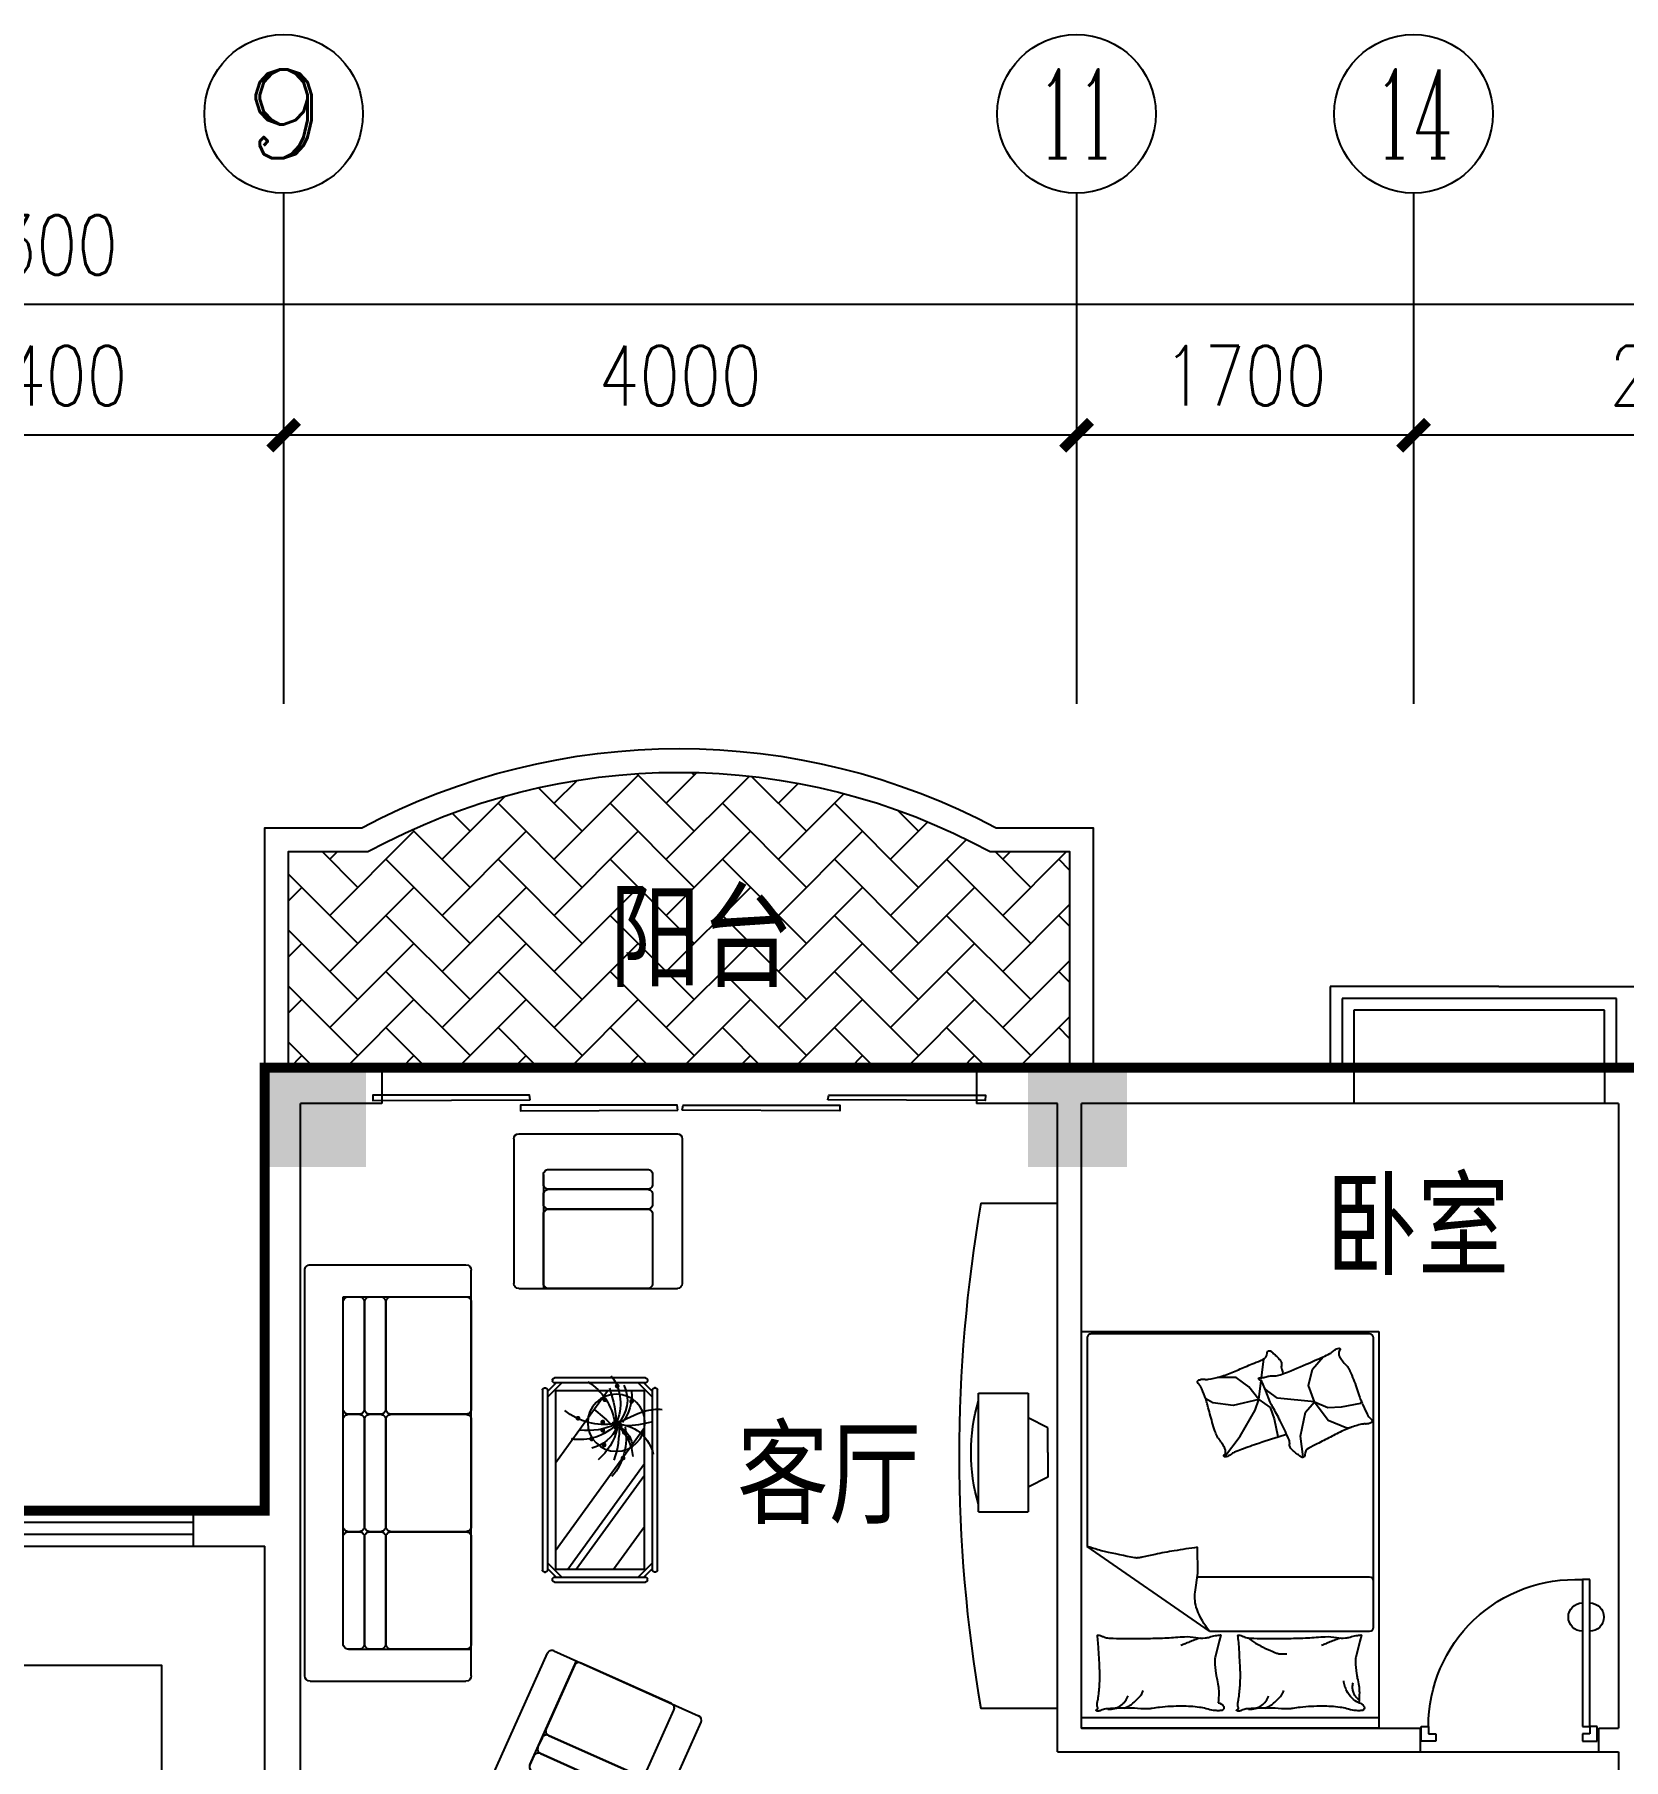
# Model space of a CAD drawing. Header units: millimetres. Extents: x 1454 to 36762, y 522 to 39654.
# Drawn here: x 21197 to 29214, y 30954 to 39654 of the extents above; entities that cross this region are included whole.
import ezdxf
from ezdxf.enums import TextEntityAlignment as Align

# ---------------------------------------------------------------- set-up
doc = ezdxf.new("R2010")
doc.units = ezdxf.units.MM
for name, color, linetype in [('AXIS', 3, 'Continuous'), ('AXIS_TEXT', 7, 'Continuous'), ('COLUMN', 7, 'Continuous'), ('PUB_DIM', 3, 'Continuous'), ('PUB_TEXT', 7, 'Continuous'), ('PUB_WALL', 255, 'Continuous'), ('WALL', 4, 'Continuous'), ('WINDOW', 5, 'Continuous'), ('WINDOW_TEXT', 7, 'Continuous')]:
    doc.layers.add(name, color=color, linetype=linetype)
doc.styles.add('-黑体', font='simhei.ttf')
doc.styles.add('ATT', font='TXT')
doc.styles.add('COMPLEX', font='COMPLEX')
doc.styles.add('DIM_FONT', font='SIMPLEX.shx', dxfattribs={"width": 0.8})
doc.styles.add('SIMPLEX', font='SIMPLEX.SHX')
doc.styles.get("Standard").update_dxf_attribs({"font": 'arial.ttf'})
doc.dimstyles.new('AXIS', dxfattribs={"dimtxt": 300, "dimasz": 1, "dimexe": 250, "dimexo": 300, "dimgap": 150, "dimtad": 1, "dimdec": 0, "dimdsep": 46, "dimtxsty": 'DIM_FONT', "dimblk": '_DIMX', "dimblk1": 'ARCHTICK', "dimblk2": 'ARCHTICK', "dimcen": 0.1, "dimse1": 1, "dimse2": 1, "dimclrt": 7, "dimadec": 0, "dimazin": 0, "dimtfac": 1, "dimtdec": 0, "dimtix": 1, "dimtmove": 2, "dimatfit": 3, "dimldrblk": '_DIMX', "dimfxl": 1, "dimtolj": 1, "dimtzin": 0, "dimarcsym": 0})

# ---------------------------------------------------------------- blocks, each defined once
blk = doc.blocks.new('_DIMX')
at = {"const_width": 50}
blk.add_lwpolyline([(-70, -70), (70, 70)], dxfattribs=at)
blk = doc.blocks.new('*D92')
at = {"layer": 'AXIS', "color": 0, "lineweight": -2, "transparency": 16777216}
blk.add_line((28153.1, 37633.4), (26455.1, 37633.4), dxfattribs=at)
at = {"layer": 'DEFPOINTS', "color": 0, "transparency": 16777216}
for p in [(26454.1, 37633.4), (26454.1, 36278.2), (28154.1, 36278.2)]:
    blk.add_point(p, dxfattribs=at)
at = {"layer": 'AXIS', "color": 0, "lineweight": -2, "transparency": 16777216, "rotation": 180}
blk.add_blockref('_DIMX', (26454.1, 37633.4), dxfattribs=at)
at = {"layer": 'AXIS', "color": 0, "lineweight": -2, "transparency": 16777216}
blk.add_blockref('_DIMX', (28154.1, 37633.4), dxfattribs=at)
at = {"layer": 'AXIS', "color": 7, "transparency": 16777216, "insert": (27304.1, 37933.4), "char_height": 300, "attachment_point": 5, "style": 'DIM_FONT'}
blk.add_mtext('\\A1;1700', dxfattribs=at)
blk = doc.blocks.new('_ARCHTICK')
at = {"color": 0, "linetype": 'ByBlock', "const_width": 0.15}
blk.add_lwpolyline([(-0.5, -0.5), (0.5, 0.5)], dxfattribs=at)
blk = doc.blocks.new('*D93')
at = {"layer": 'AXIS', "color": 0, "lineweight": -2, "transparency": 16777216}
blk.add_line((30953.1, 37633.4), (28155.1, 37633.4), dxfattribs=at)
at = {"layer": 'DEFPOINTS', "color": 0, "transparency": 16777216}
for p in [(28154.1, 37633.4), (28154.1, 36278.2), (30954.1, 36278.2)]:
    blk.add_point(p, dxfattribs=at)
at = {"layer": 'AXIS', "color": 0, "lineweight": -2, "transparency": 16777216, "rotation": 180}
blk.add_blockref('_DIMX', (28154.1, 37633.4), dxfattribs=at)
at = {"layer": 'AXIS', "color": 0, "lineweight": -2, "transparency": 16777216}
blk.add_blockref('_DIMX', (30954.1, 37633.4), dxfattribs=at)
at = {"layer": 'AXIS', "color": 7, "transparency": 16777216, "insert": (29554.1, 37933.4), "char_height": 300, "attachment_point": 5, "style": 'DIM_FONT'}
blk.add_mtext('\\A1;2800', dxfattribs=at)
blk = doc.blocks.new('*D95')
at = {"layer": 'AXIS', "color": 0, "lineweight": -2, "transparency": 16777216}
blk.add_line((22453.1, 37633.4), (20055.1, 37633.4), dxfattribs=at)
at = {"layer": 'DEFPOINTS', "color": 0, "transparency": 16777216}
for p in [(20054.1, 37633.4), (20054.1, 36278.2), (22454.1, 36278.2)]:
    blk.add_point(p, dxfattribs=at)
at = {"layer": 'AXIS', "color": 0, "lineweight": -2, "transparency": 16777216, "rotation": 180}
blk.add_blockref('_DIMX', (20054.1, 37633.4), dxfattribs=at)
at = {"layer": 'AXIS', "color": 0, "lineweight": -2, "transparency": 16777216}
blk.add_blockref('_DIMX', (22454.1, 37633.4), dxfattribs=at)
at = {"layer": 'AXIS', "color": 7, "transparency": 16777216, "insert": (21254.1, 37933.4), "char_height": 300, "attachment_point": 5, "style": 'DIM_FONT'}
blk.add_mtext('\\A1;2400', dxfattribs=at)
blk = doc.blocks.new('*D99')
at = {"layer": 'AXIS', "color": 0, "lineweight": -2, "transparency": 16777216}
blk.add_line((32753.1, 38292.6), (9455.1, 38292.6), dxfattribs=at)
at = {"layer": 'DEFPOINTS', "color": 0, "transparency": 16777216}
for p in [(9454.1, 38292.6), (9454.1, 36137.4), (32754.1, 36137.4)]:
    blk.add_point(p, dxfattribs=at)
at = {"layer": 'AXIS', "color": 0, "lineweight": -2, "transparency": 16777216, "rotation": 180}
blk.add_blockref('_DIMX', (9454.1, 38292.6), dxfattribs=at)
at = {"layer": 'AXIS', "color": 0, "lineweight": -2, "transparency": 16777216}
blk.add_blockref('_DIMX', (32754.1, 38292.6), dxfattribs=at)
at = {"layer": 'AXIS', "color": 7, "transparency": 16777216, "insert": (21104.1, 38592.6), "char_height": 300, "attachment_point": 5, "style": 'DIM_FONT'}
blk.add_mtext('\\A1;23300', dxfattribs=at)
blk = doc.blocks.new('*D100')
at = {"layer": 'AXIS', "color": 0, "lineweight": -2, "transparency": 16777216}
blk.add_line((26453.1, 37633.4), (22455.1, 37633.4), dxfattribs=at)
at = {"layer": 'DEFPOINTS', "color": 0, "transparency": 16777216}
for p in [(22454.1, 37633.4), (22454.1, 36278.2), (26454.1, 36278.2)]:
    blk.add_point(p, dxfattribs=at)
at = {"layer": 'AXIS', "color": 0, "lineweight": -2, "transparency": 16777216, "rotation": 180}
blk.add_blockref('_DIMX', (22454.1, 37633.4), dxfattribs=at)
at = {"layer": 'AXIS', "color": 0, "lineweight": -2, "transparency": 16777216}
blk.add_blockref('_DIMX', (26454.1, 37633.4), dxfattribs=at)
at = {"layer": 'AXIS', "color": 7, "transparency": 16777216, "insert": (24454.1, 37933.4), "char_height": 300, "attachment_point": 5, "style": 'DIM_FONT'}
blk.add_mtext('\\A1;4000', dxfattribs=at)
blk = doc.blocks.new('M_C54TQD')
for p, q in [((0, -52.4), (1500, -52.4)), ((25.8, -508.5), (25.8, -1967.8)), ((853.5, -488.5), (45.8, -488.5)), ((853.5, -488.5), (1471.6, -915.9)), ((45.8, -761.1), (915.3, -761.1)), ((1471.6, -1967.8), (1471.6, -915.9)), ((381, -1368.3), (394.8, -1471.4)), ((777.6, -1368.4), (698.4, -1472.4)), ((394.8, -1471.4), (369, -1593.5)), ((528.4, -1559.3), (508.6, -1470.4)), ((698.4, -1472.4), (623.3, -1602.7)), ((160.8, -1514.4), (136.8, -1517.8)), ((255.4, -1552.2), (160.8, -1514.4)), ((324.3, -1645), (255.4, -1552.2)), ((548.2, -1616.6), (528.4, -1559.3)), ((90.3, -1638.1), (87, -1644.6)), ((188.4, -1621), (90.3, -1638.1)), ((257.2, -1617.5), (188.4, -1621)), ((324.3, -1645), (257.2, -1617.5)), ((369, -1593.5), (324.3, -1645)), ((324.3, -1645), (510, -1663.9)), ((324.3, -1645), (355.2, -1727.5)), ((605.5, -1658), (548.2, -1616.6)), ((623.3, -1602.7), (605.5, -1658)), ((605.5, -1658), (734, -1626.4)), ((734, -1626.4), (836.8, -1640.3)), ((836.8, -1640.3), (872.8, -1660.3)), ((355.2, -1727.5), (334.6, -1810)), ((510, -1663.9), (559.9, -1700)), ((559.9, -1700), (572, -1708.6)), ((605.5, -1658), (593.7, -1752.2)), ((605.5, -1658), (654.9, -1721.3)), ((654.9, -1721.3), (720.1, -1768.7)), ((334.6, -1810), (281, -1872.6)), ((591.9, -1766.9), (580, -1861.5)), ((720.1, -1768.7), (813, -1768.7)), ((45.8, -1987.8), (1451.6, -1987.8))]:
    blk.add_line(p, q)
blk.add_lwpolyline([(0, -2000), (0, 0), (1500, 0), (1500, -2000)], close=True)
for points in [[(101, -126.8, -0.263368), (73, -108, -0.494818), (82.2, -89.3, -0.049225), (99.9, -87.5, -0.036831), (123.5, -89.3, -0.031893), (161.5, -97.4, 0.035782), (195.4, -104.4, 0.032941), (285.1, -110.3, 0.026564), (396.3, -104.4, 0.017905), (433.8, -99, -0.033397), (454, -96.8, -0.03204), (491.1, -97.5, 0.018442), (555.4, -100.5, 0.010837), (620.2, -99.8, 0.014624), (668.1, -96.8, 0.111249), (690.6, -89.5, -0.153708), (707.5, -85.5, -0.076444), (715, -87.2, -0.215512), (716.9, -89.3, -0.585858), (714.3, -92.3, 0.363489), (709.4, -94.9, 0.191716), (709.4, -106.4, -0.129675), (711.3, -123, -0.01735), (708.3, -139.8, 0.019326), (705.7, -154.9, 0.018818), (699, -223.3, 0.021828), (698.1, -282.6, 0.006204), (699.5, -316.4, 0.001963), (705.7, -423.3, 0.028341), (709.9, -459.4, -0.117014), (709.4, -468.3, -0.36606), (708, -469.3, -0.03973), (694.4, -466.5, -0.048309), (680.6, -461, 0.062981), (670, -457.1, 0.04058), (646.6, -453.7, 0.014345), (579.8, -451.4, 0.005484), (454.4, -452.2, 0.007153), (358.2, -455.2, 0.008762), (315.7, -457.9, -0.008153), (270, -460.8, -0.06251), (212.9, -456.4, 0.078669), (167.3, -454.4, 0.047825), (144.9, -459.1, -0.034494), (114.1, -466.5, -0.023571), (88.8, -469.5, -0.510228), (87.8, -468.3), (95.3, -438.3), (116, -355.7, 0.073041), (118, -336.2, 0.023305), (112.2, -275, 0.018299), (108.2, -252.2, -0.01097), (100.8, -214.2, -0.042281), (97.9, -179.9, -0.027201), (100.8, -126.5)], [(810.2, -126.8, -0.263368), (782.3, -108, -0.494818), (791.4, -89.3, -0.049225), (809.1, -87.5, -0.036831), (832.8, -89.3, -0.031893), (870.7, -97.4, 0.035782), (904.6, -104.4, 0.032941), (994.3, -110.3, 0.026564), (1105.5, -104.4, 0.017905), (1143, -99, -0.033397), (1163.3, -96.8, -0.03204), (1200.3, -97.5, 0.018442), (1264.7, -100.5, 0.010837), (1329.4, -99.8, 0.014624), (1377.3, -96.8, 0.111249), (1399.9, -89.5, -0.153708), (1416.8, -85.5, -0.076444), (1424.2, -87.2, -0.215512), (1426.2, -89.3, -0.585858), (1423.5, -92.3, 0.363489), (1418.6, -94.9, 0.191716), (1418.6, -106.4, -0.129675), (1420.5, -123, -0.01735), (1417.5, -139.8, 0.019326), (1414.9, -154.9, 0.018818), (1408.3, -223.3, 0.021828), (1407.4, -282.6, 0.006204), (1408.8, -316.4, 0.001963), (1414.9, -423.3, 0.028341), (1419.2, -459.4, -0.117014), (1418.6, -468.3, -0.36606), (1417.2, -469.3, -0.03973), (1403.6, -466.5, -0.048309), (1389.9, -461, 0.062981), (1379.2, -457.1, 0.04058), (1355.8, -453.7, 0.014345), (1289.1, -451.4, 0.005484), (1163.6, -452.2, 0.007153), (1067.5, -455.2, 0.008762), (1024.9, -457.9, -0.008153), (979.2, -460.8, -0.06251), (922.1, -456.4, 0.078669), (876.5, -454.4, 0.047825), (854.1, -459.1, -0.034494), (823.4, -466.5, -0.023571), (798, -469.5, -0.510228), (797.1, -468.3), (804.6, -438.3), (825.2, -355.7, 0.073041), (827.2, -336.2, 0.023305), (821.5, -275, 0.018299), (817.4, -252.2, -0.01097), (810.1, -214.2, -0.042281), (807.2, -179.9, -0.027201), (810.1, -126.5)], [(99.3, -142.8, -0.05369), (113.5, -155.8, -0.070312), (121.6, -168.1, -0.015448), (125.4, -176.6, -0.013244), (129.1, -186.8, -0.082127), (132.1, -204.9, -0.064164), (129.1, -228.1)], [(100.8, -126.8, -0.077379), (135.6, -152.1, -0.077379), (161.1, -186.8, -0.047525), (171, -211.5, -0.047525), (176.1, -237.5)], [(574.8, -100.6, 0.027842), (551.1, -111.2, 0.048685), (538.5, -119.3, 0.023666), (510.6, -143.6, 0.031223), (491.6, -164.3, 0.046801), (486.5, -172, 0.023191), (478.4, -188.7)], [(656.8, -94.9, 0.088153), (622.3, -98.4, 0.088153), (591.1, -113.7, 0.077547), (569.5, -135.3, 0.077547), (555.4, -162.4)], [(1284.1, -100.6, 0.027842), (1260.3, -111.2, 0.048685), (1247.8, -119.3, 0.023666), (1219.8, -143.6, 0.031223), (1200.8, -164.3, 0.046801), (1195.7, -172, 0.023191), (1187.7, -188.7)], [(1366.1, -94.9, 0.088153), (1331.5, -98.4, 0.088153), (1300.3, -113.7, 0.077547), (1278.7, -135.3, 0.077547), (1264.7, -162.4)], [(191.4, -453.7, 0.009729), (218.7, -444.6, 0.009729), (245.6, -434.6, 0.007971), (267.3, -425.5, 0.007971), (288.8, -415.8)], [(660.6, -455.2, 0.016108), (621.7, -429, 0.024599), (594.9, -413.9, 0.009477), (545.8, -390.6, 0.015937), (516, -378.3, 0.072521), (499.6, -374.7, 0.033339), (463.4, -374.5)], [(900.6, -453.7, 0.009729), (927.9, -444.6, 0.009729), (954.8, -434.6, 0.007971), (976.6, -425.5, 0.007971), (998, -415.8)], [(853.5, -488.5, -0.085272), (916.8, -598.6, -0.124044), (926, -686.2), (912.4, -781.6), (914.1, -911.7)], [(914.1, -911.7, 0.007867), (1031.7, -893.9, 0.009508), (1128.5, -875.9, 0.006616), (1193.5, -861.5, -0.023828), (1211.7, -858.2, -0.080713), (1230.3, -858.7, -0.009591), (1382.9, -890.6, -0.013133), (1416.4, -899.2, -0.007859), (1471.6, -915.9)], [(464, -1480.4, 0.025626), (475.6, -1477.6, 0.0108), (604.9, -1436, 0.00456), (692.4, -1404.8, 0.01125), (727.5, -1391, 0.069394), (746.3, -1379.9, -0.079756), (762.9, -1370.5, -0.106399), (777.6, -1368.4, -0.328642), (781.6, -1371.8, -0.299547), (779.2, -1378.3, 0.189917), (773.7, -1387.1, 0.033518), (772.5, -1397.4, 0.075627), (773, -1402, 0.053489), (776, -1409.8, 0.017838), (788.1, -1431.8, 0.038394), (805.3, -1456.1, -0.059529), (815.7, -1472.2, -0.035943), (826.3, -1498.4, -0.011245), (851.9, -1584.7, -0.006203), (862.2, -1624.3, 0.010783), (868.3, -1647, 0.019485), (872.8, -1660.3, 0.005062), (892.4, -1710.5, 0.101392), (909.1, -1735.8, -0.223768), (914, -1749.2, -0.25558), (910.9, -1753.8, -0.081563), (895.2, -1758.9, -0.071805), (878.1, -1759, 0.069985), (860.5, -1759.1, 0.03546), (801, -1772.1, 0.029432), (732, -1796.8, 0.001554), (698.6, -1811.2, -0.00152), (664.5, -1825.8, -0.004735), (629.3, -1840.5, 0.00382), (585.5, -1858.6, 0.296001), (563.6, -1890.9, -0.649774), (542.2, -1899.9, -0.02319), (537.7, -1895.3, 0.0288), (534, -1891.6, 0.005727), (527.4, -1885.8, -0.004358), (518.8, -1878.2, -0.027528), (501.8, -1861.4, -0.046214), (493.2, -1849.9, -0.194121), (490.4, -1833.2, 0.133719), (489.3, -1809.2, 0.005779), (481.8, -1787.2, 0.008882)]]:
    blk.add_lwpolyline(points, format="xyb")
blk.add_lwpolyline([(58.1, -1583.2, 0.101392), (39.5, -1559.2, -0.223768), (33.6, -1546.2, -0.25558), (36.4, -1541.4, -0.081563), (51.6, -1535.1, -0.071805), (68.7, -1533.7, 0.069985), (86.2, -1532.2, 0.03546), (144.5, -1514.8, 0.029432), (211.5, -1484.8, 0.001554), (243.6, -1467.9, -0.00152), (276.5, -1450.7, -0.004735), (310.5, -1433.4, 0.00382), (352.7, -1412, 0.296001), (372.1, -1378.1, -0.649774), (392.8, -1367.5, -0.02319), (397.6, -1371.7, 0.0288), (401.6, -1375.1, 0.005727), (408.6, -1380.4, -0.004358), (417.8, -1387.3, -0.027528), (436, -1402.8, -0.046214), (445.5, -1413.5, -0.194121), (449.5, -1430, 0.133719), (452.5, -1453.8, 0.011505), (471.2, -1496.2, 0.008882), (497.5, -1550, 0.012426), (534.6, -1618.4, -0.033612), (547.3, -1644.2), (570.3, -1700.5), (588.1, -1744, 0.224341), (602.6, -1757.3, -0.722772), (602.8, -1766.1, -0.103513), (599, -1766.6, 0.053465), (591.8, -1766.9, 0.030109), (568.7, -1771.5, -0.031436), (546.6, -1775.9, -0.05324), (531.5, -1776.4, 0.05518), (516.9, -1776.8, 0.056271), (491.6, -1783.4, 0.0108), (365.9, -1834.8, 0.00456), (281, -1872.6, 0.01125), (247.1, -1889, 0.069394), (229.2, -1901.6, -0.079756), (213.3, -1912.2, -0.106399), (198.9, -1915.4, -0.328642), (194.6, -1912.4, -0.299547), (196.5, -1905.7, 0.189917), (201.3, -1896.5, 0.033518), (201.7, -1886.2, 0.075627), (200.8, -1881.6, 0.053489), (197.3, -1874, 0.017838), (183.5, -1853, 0.038394), (164.5, -1830.2, -0.059529), (152.9, -1814.9, -0.035943), (140.3, -1789.6, -0.011245), (108.1, -1705.4, -0.006203), (94.9, -1666.8, 0.010783), (87, -1644.6, 0.019485), (81.6, -1631.7, 0.005062)], format="xyb", close=True)
for centre, start, end in [((45.8, -508.5), 90, 180), ((45.8, -741.1), 180, 270), ((45.8, -1967.8), 180, 270), ((1451.6, -1967.8), 270, 0)]:
    blk.add_arc(centre, 20, start, end)
at = {"style": 'DIM_FONT', "width": 0.8, "flags": 9}
for tag in ['YSIZE', 'XSIZE']:
    blk.add_attdef(tag, (0, 0), '', height=0.5, dxfattribs=at)
blk = doc.blocks.new('_AXISO')
blk.add_circle((0, 0), 0.5)
at = {"layer": 'AXIS_TEXT', "style": 'COMPLEX', "width": 1.041667}
blk.add_attdef('A', text='', height=0.56, dxfattribs=at).set_placement((-0.25, -0.28), (0.25, -0.28), align=Align.FIT)
blk = doc.blocks.new('M_C57NTX')
for p, q in [((-427.3, 268.4), (-471.3, 224.4)), ((-399, 268.4), (-471.3, 196.1)), ((-445.8, 283.4), (-445.8, 278.4)), ((-435.8, 293.4), (473.1, 293.4)), ((-435.8, 268.4), (473.1, 268.4)), ((436.4, 268.4), (508.7, 196.1)), ((464.7, 268.4), (508.7, 224.4)), ((483.1, 283.4), (483.1, 278.4)), ((-496.3, -226.1), (-496.3, 232.8)), ((-486.3, 242.8), (-481.3, 242.8)), ((-471.3, -226.1), (-471.3, 232.8)), ((-431.3, 72.4), (-216.6, 228.4)), ((-431.3, -116.3), (43.1, 228.4)), ((-431.3, -159.2), (102.3, 228.4)), ((-336.1, -221.6), (283.4, 228.4)), ((508.7, 232.8), (508.7, -226.1)), ((523.7, 242.8), (518.7, 242.8)), ((533.7, 232.8), (533.7, -226.1)), ((106, -221.6), (468.7, 41.8)), ((-486.3, -236.1), (-481.3, -236.1)), ((-399, -261.6), (-471.3, -189.3)), ((-427.3, -261.6), (-471.3, -217.6)), ((436.4, -261.6), (508.7, -189.3)), ((464.7, -261.6), (508.7, -217.6)), ((523.7, -236.1), (518.7, -236.1)), ((-445.8, -276.6), (-445.8, -271.6)), ((473.1, -261.6), (-435.8, -261.6)), ((473.1, -286.6), (-435.8, -286.6)), ((483.1, -276.6), (483.1, -271.6))]:
    blk.add_line(p, q)
blk.add_lwpolyline([(-431.3, -221.6), (-431.3, 228.4), (468.7, 228.4), (468.7, -221.6)], close=True)
at = {"const_width": 12}
for points in [[(409.3, 162.8, 1), (421.3, 162.8, 1)], [(123.4, 119.9, 1), (135.4, 119.9, 1)], [(225.1, 149.5, 1), (237.1, 149.5, 1)], [(252.6, 126.5, 1), (264.6, 126.5, 1)], [(277.3, 83.6, 1), (289.3, 83.6, 1)], [(288.3, 106.6, 1), (300.3, 106.6, 1)], [(293.8, 93.5, 1), (305.8, 93.5, 1)], [(307.5, 86.9, 1), (319.5, 86.9, 1)], [(486.2, 90.2, 1), (498.2, 90.2, 1)], [(189.4, 24.2, 1), (201.4, 24.2, 1)], [(263.6, 17.6, 1), (275.6, 17.6, 1)], [(296.6, 73.7, 1), (308.6, 73.7, 1)], [(304.8, 17.6, 1), (316.8, 17.6, 1)], [(417.5, 27.5, 1), (429.5, 27.5, 1)], [(219.6, -38.5, 1), (231.6, -38.5, 1)], [(324.1, -107.7, 1), (336.1, -107.7, 1)]]:
    blk.add_lwpolyline(points, format="xyb", close=True, dxfattribs=at)
blk.add_circle((307.6, 86), 144.3)
for centre, radius, start, end in [((-435.8, 283.4), 10, 90, 180), ((-435.8, 278.4), 10, 180, 270), ((108.6, 83.2), 192.6, 6.99045, 78.02836), ((781.4, 125.5), 489.9, 163.85612, 179.11051), ((156.2, 293.1), 219.3, 342.94564, 6.48138), ((473.1, 283.4), 10, 0, 90), ((473.1, 278.4), 10, 270, 0), ((-486.3, 232.8), 10, 90, 180), ((-481.3, 232.8), 10, 0, 90), ((-394.7, 504.4), 810.4, 328.98728, 340.36101), ((518.7, 232.8), 10, 90, 180), ((523.7, 232.8), 10, 0, 90), ((228, -157.3), 292.8, 78.55155, 130.98153), ((279.7, -402.1), 502.4, 88.32856, 108.729), ((343.6, -193.6), 291.3, 103.04524, 139.77663), ((110, -88), 258.8, 48.7581, 83.8624), ((363.8, -83.6), 190.4, 114.09558, 166.29534), ((175.6, 42.4), 126.2, 28.89012, 78.45792), ((421.1, -27.3), 168.8, 62.99086, 135.91017), ((404.5, -127.5), 234.4, 53.32313, 115.76326), ((448, -69.4), 232.8, 85.87406, 126.95584), ((481.8, -98.4), 259.7, 134.48606, 189.37622), ((613.2, -62), 345.5, 155.08876, 185.96372), ((267.2, -554.8), 642.2, 70.5249, 87.82437), ((624, 27.5), 325.2, 171.24958, 218.23328), ((-1013.4, -1156.3), 1790, 39.04877, 42.6799), ((268.8, -207.6), 287.3, 31.31505, 82.13779), ((-486.3, -226.1), 10, 180, 270), ((-481.3, -226.1), 10, 270, 0), ((518.7, -226.1), 10, 180, 270), ((523.7, -226.1), 10, 270, 0), ((-435.8, -271.6), 10, 90, 180), ((-435.8, -276.6), 10, 180, 270), ((473.1, -271.6), 10, 0, 90), ((473.1, -276.6), 10, 270, 0)]:
    blk.add_arc(centre, radius, start, end)
at = {"style": 'DIM_FONT', "width": 0.8, "flags": 9}
for tag in ['YSIZE', 'XSIZE']:
    blk.add_attdef(tag, (0, 0), '', height=0.5, dxfattribs=at)
blk = doc.blocks.new('M_C33SQR')
for p, q in [((-432.9, 755), (-432.9, 25)), ((392.1, 780), (-407.9, 780)), ((417.1, 755), (417.1, 25)), ((242.1, 600), (-257.9, 600)), ((267.1, 575), (267.1, 0)), ((392.1, 0), (-407.9, 0))]:
    blk.add_line(p, q)
for points in [[(242.1, 600), (-257.9, 600, 0.414214), (-282.9, 575), (-282.9, 525, 0.414214), (-257.9, 500), (242.1, 500, 0.414214), (267.1, 525), (267.1, 575, 0.414214)], [(242.1, 500), (-257.9, 500, 0.414214), (-282.9, 475), (-282.9, 425, 0.414214), (-257.9, 400), (242.1, 400, 0.414214), (267.1, 425), (267.1, 475, 0.414214)], [(242.1, 400), (-257.9, 400, 0.414214), (-282.9, 375), (-282.9, 25, 0.414214), (-257.9, 0), (242.1, 0, 0.414214), (267.1, 25), (267.1, 375, 0.414214)]]:
    blk.add_lwpolyline(points, format="xyb", close=True)
for centre, start, end in [((-407.9, 755), 90, 180), ((392.1, 755), 0, 90), ((242.1, 575), 0, 90), ((-407.9, 25), 180, 270), ((392.1, 25), 270, 0)]:
    blk.add_arc(centre, 25, start, end)
at = {"width": 0.8, "flags": 9}
for tag in ['XSIZE', 'YSIZE']:
    blk.add_attdef(tag, (0, 0), '', height=0.5, dxfattribs=at)
blk = doc.blocks.new('_A1TWF')
for points in [[(-0.0018, 0.0413), (-0.0032, 0.0331), (-0.2666, 0.0331), (-0.2665, 0.0425)], [(0.0055, 0.0413), (0.0069, 0.0331), (0.2702, 0.0331), (0.2702, 0.0425)], [(-0.2503, 0.0241), (-0.2517, 0.0158), (-0.5151, 0.0158), (-0.515, 0.0252)], [(0.2503, 0.0241), (0.2517, 0.0158), (0.5151, 0.0158), (0.515, 0.0252)]]:
    blk.add_lwpolyline(points, close=True)
blk = doc.blocks.new('M_C34MSO')
for p, q in [((-1031, 627), (1015.1, 627)), ((-896.4, 7.8), (-896.4, 627)), ((880.5, -19.2), (880.5, 627)), ((-1057.9, -186.1), (-1057.9, 600.1)), ((1042.1, -186.1), (1042.1, 600.1)), ((-869.5, -19.2), (880.5, -19.2)), ((-1031, -213), (1015.1, -213))]:
    blk.add_line(p, q)
for points in [[(-869.5, 196.2), (-331, 196.2, 0.414214), (-304.1, 223.1), (-304.1, 600.1, 0.414214), (-331, 627), (-869.5, 627, 0.414214), (-896.4, 600.1), (-896.4, 223.1, 0.414214)], [(-277.2, 196.2), (261.3, 196.2, 0.414214), (288.2, 223.1), (288.2, 600.1, 0.414214), (261.3, 627), (-277.2, 627, 0.414214), (-304.1, 600.1), (-304.1, 223.1, 0.414214)], [(315.1, 196.2), (853.6, 196.2, 0.414214), (880.5, 223.1), (880.5, 600.1, 0.414214), (853.6, 627), (315.1, 627, 0.414214), (288.2, 600.1), (288.2, 223.1, 0.414214)], [(-869.5, 88.5), (-331, 88.5, 0.414214), (-304.1, 115.4), (-304.1, 169.3, 0.414214), (-331, 196.2), (-869.5, 196.2, 0.414214), (-896.4, 169.3), (-896.4, 115.4, 0.414214)], [(-277.2, 88.5), (261.3, 88.5, 0.414214), (288.2, 115.4), (288.2, 169.3, 0.414214), (261.3, 196.2), (-277.2, 196.2, 0.414214), (-304.1, 169.3), (-304.1, 115.4, 0.414214)], [(315.1, 88.5), (853.6, 88.5, 0.414214), (880.5, 115.4), (880.5, 169.3, 0.414214), (853.6, 196.2), (315.1, 196.2, 0.414214), (288.2, 169.3), (288.2, 115.4, 0.414214)], [(-869.5, -19.2), (-331, -19.2, 0.414214), (-304.1, 7.8), (-304.1, 61.6, 0.414214), (-331, 88.5), (-869.5, 88.5, 0.414214), (-896.4, 61.6), (-896.4, 7.8, 0.414214)], [(-277.2, -19.2), (261.3, -19.2, 0.414214), (288.2, 7.8), (288.2, 61.6, 0.414214), (261.3, 88.5), (-277.2, 88.5, 0.414214), (-304.1, 61.6), (-304.1, 7.8, 0.414214)], [(315.1, -19.2), (853.6, -19.2, 0.414214), (880.5, 7.8), (880.5, 61.6, 0.414214), (853.6, 88.5), (315.1, 88.5, 0.414214), (288.2, 61.6), (288.2, 7.8, 0.414214)]]:
    blk.add_lwpolyline(points, format="xyb", close=True)
for centre, start, end in [((-1031, 600.1), 90, 180), ((1015.1, 600.1), 0, 90), ((-869.5, 7.8), 180, 270), ((853.6, 7.8), 270, 0), ((-1031, -186.1), 180, 270), ((1015.1, -186.1), 270, 0)]:
    blk.add_arc(centre, 26.9, start, end)
at = {"width": 0.8, "flags": 9}
for tag in ['XSIZE', 'YSIZE']:
    blk.add_attdef(tag, (0, 0), '', height=0.5, dxfattribs=at)
blk = doc.blocks.new('_WBLK')
for p, q in [((-0.5, 0.5), (0.5, 0.5)), ((0.5, 0.1667), (-0.5, 0.1667)), ((0.5, -0.1667), (-0.5, -0.1667)), ((-0.5, -0.5), (0.5, -0.5))]:
    blk.add_line(p, q)
at = {"layer": 'WINDOW_TEXT', "style": 'SIMPLEX', "flags": 9}
blk.add_attdef('A', text='', height=1, dxfattribs=at).set_placement((0, 1.5), align=Align.MIDDLE)
blk = doc.blocks.new('_FZH')
blk.add_solid([(-0.5, -0.5), (0.5, -0.5), (-0.5, 0.5), (0.5, 0.5)])
blk = doc.blocks.new('11PTVN02')
at = {"color": 0, "linetype": 'ByBlock'}
for p, q in [((14, 24), (4, 24)), ((4, 24), (4, 0)), ((14, 0), (14, 24)), ((0, 17), (4, 19)), ((0, 12), (0, 17)), ((0, 12), (0, 7)), ((0, 7), (4, 5)), ((14, 0), (4, 0))]:
    blk.add_line(p, q, dxfattribs=at)
blk.add_arc((-21.5, 12), 37, 343.6295, 16.3705, dxfattribs=at)
at = {"color": 0, "linetype": 'ByBlock', "style": 'ATT'}
for tag, p, flags in [('ITEM', (1, -12), 3), ('ROOM_NUMBER', (1, -20), 1), ('WIDTH', (1, -29), 3), ('DEPTH', (1, -38), 3)]:
    blk.add_attdef(tag, p, '', height=6, dxfattribs=dict(at, flags=flags))
blk = doc.blocks.new('-TV')
at = {"xscale": 25, "yscale": 25, "zscale": 25}
blk.add_blockref('11PTVN02', (-0.7, -0.7), dxfattribs=at)
blk = doc.blocks.new('M_A22TIB')
for p, q in [((-0.4493, 0.0763), (-0.4493, 0.8984)), ((-0.4493, 0.8984), (-0.4082, 0.8984)), ((-0.4082, 0.8984), (-0.4082, 0.0763)), ((-0.4904, 0.0763), (-0.4493, 0.0763)), ((-0.4904, -0.0059), (-0.4904, 0.0763)), ((-0.4493, 0.0763), (-0.4493, 0.0352)), ((-0.4082, 0.0763), (-0.4493, 0.0763)), ((-0.4493, 0.0352), (-0.4082, 0.0352)), ((-0.4082, 0.0352), (-0.4082, -0.0059)), ((0.455, 0.0352), (0.4139, 0.0352)), ((0.4139, 0.0352), (0.4139, -0.0059)), ((0.4961, 0.0763), (0.455, 0.0763)), ((0.455, 0.0763), (0.455, 0.0352)), ((0.4961, -0.0059), (0.4961, 0.0763)), ((-0.4082, -0.0059), (-0.4904, -0.0059)), ((-0.4904, -0.0059), (-0.4904, -0.0059)), ((0.4139, -0.0059), (0.4961, -0.0059)), ((0.4961, -0.0059), (0.4961, -0.0059))]:
    blk.add_line(p, q)
for centre, radius, start, end in [((-0.3671, 0.0773), 0.8221, 359.92833, 92.86603), ((-0.4493, 0.6888), 0.0791, 90, 270), ((-0.4082, 0.6888), 0.0791, 270, 90)]:
    blk.add_arc(centre, radius, start, end)

msp = doc.modelspace()

# ---------------------------------------------------------------- hatches: boundary and pattern name
at = {"layer": 'PUB_WALL', "linetype": 'ByBlock'}
h = msp.add_hatch(dxfattribs=at)
h.set_pattern_fill('AR-HBONE', color=256, scale=50, style=0)
h.set_pattern_definition([(45, (-131179.16, -8346.53), (2e-14, 282.84271), [600, -200]), (135, (-131037.74, -8205.1), (2e-14, 282.84271), [600, -200])])
h.paths.add_polyline_path([(22879.1, 35533), (22478.8, 35533), (22478.8, 34443), (22948.8, 34443), (25948.8, 34443), (26418.8, 34443), (26418.8, 35533), (26018.5, 35533, 0.254824)])
h.paths.add_polyline_path([(24010, 34699.3), (25177.4, 34699.3), (25177.4, 35531.8), (24010, 35531.8)], flags=24)

# ---------------------------------------------------------------- linework, layer by layer
for p, q in [((27733.8, 34852.7), (27733.8, 34442.7)), ((28584, 34852.7), (27733.8, 34852.7)), ((28584, 34852.7), (30013.8, 34852.7)), ((27793.8, 34792.7), (27793.8, 34442.7)), ((29178.5, 34792.7), (27793.8, 34792.7)), ((27853.8, 34732.7), (27853.8, 34442.7)), ((29118.5, 34732.7), (27853.8, 34732.7)), ((25948.8, 34443), (22948.8, 34443)), ((29118.5, 34262.7), (27853.8, 34262.7)), ((26478.8, 31112.7, -28344.3), (26478.8, 31612.7, -28344.3))]:
    msp.add_line(p, q)
for points in [[(22358.8, 34443), (22358.8, 35653), (22848.8, 35653, -0.25), (26048.8, 35653), (26538.8, 35653), (26538.8, 34443)], [(22478.8, 34443), (22478.8, 35533), (22879.1, 35533, -0.254824), (26018.5, 35533), (26418.8, 35533), (26418.8, 34443)]]:
    msp.add_lwpolyline(points, format="xyb")
at = {"const_width": 50, "elevation": -28344.3}
msp.add_lwpolyline([(9358.8, 13670), (9358.8, 21850), (14368.8, 21850), (14368.8, 26263), (9358.8, 26263), (9358.8, 34443), (20138.8, 34443), (20138.8, 32209.4), (22358.8, 32209.4), (22358.8, 34443), (32838.8, 34443), (32838.8, 26263), (27928.8, 26262.7), (27928.8, 21850.3), (32838.8, 21850.3), (32838.8, 13670), (22358.8, 13670), (22358.8, 16578.3), (20138.8, 16578.3), (20138.8, 13670)], close=True, dxfattribs=at)
at = {"layer": 'AXIS'}
for p, q in [((22454.1, 38854.3, -28344.3), (22454.1, 36278.2, -28344.3)), ((26454.1, 38854.3, -28344.3), (26454.1, 36278.2, -28344.3)), ((28154.1, 38854.3, -28344.3), (28154.1, 36278.2, -28344.3))]:
    msp.add_line(p, q, dxfattribs=at)
at = {"layer": 'PUB_DIM'}
for q in [(28189.1, 31112.7, -28344.3), (29089.1, 30992.7, -28344.3)]:
    msp.add_line((28189.1, 30992.7, -28344.3), q, dxfattribs=at)
at = {"layer": 'PUB_DIM', "linetype": 'ByBlock'}
msp.add_lwpolyline([(21839.1, 30151.6), (21839.1, 31428.8), (20744, 31428.8), (20744, 27960.7)], dxfattribs=at)
at = {"layer": 'PUB_WALL', "linetype": 'ByBlock'}
for p, q in [((29118.5, 34442.7, -28344.3), (29118.5, 34732.7, -28344.3)), ((29178.5, 34442.7, -28344.3), (29178.5, 34792.7, -28344.3)), ((25972.2, 33759.3), (26358.8, 33759.3)), ((26358.8, 31210.7), (25972.2, 31210.7))]:
    msp.add_line(p, q, dxfattribs=at)
msp.add_arc((33262, 32485), 7400.4, 170.08468, 189.91532, dxfattribs=at)
at = {"layer": 'WALL', "color": 7, "linetype": 'Continuous'}
for p, q in [((22358.8, 32209.4, -28344.3), (22358.8, 34443, -28344.3)), ((22358.8, 34443, -28344.3), (22948.8, 34443, -28344.3)), ((22948.8, 34443, -28344.3), (22948.8, 34263, -28344.3)), ((25948.8, 34443, -28344.3), (27853.8, 34443, -28344.3)), ((25948.8, 34443, -28344.3), (25948.8, 34263, -28344.3)), ((27853.8, 34443, -28344.3), (27853.8, 34262.7, -28344.3)), ((29118.5, 34442.7, -28344.3), (29118.5, 34262.7, -28344.3)), ((29118.5, 34442.7, -28344.3), (30133.8, 34442.7, -28344.3)), ((22538.8, 27793, -28344.3), (22538.8, 34263, -28344.3)), ((22948.8, 34263, -28344.3), (22538.8, 34263, -28344.3)), ((26358.8, 34263, -28344.3), (25948.8, 34263, -28344.3)), ((26358.8, 30992.7, -28344.3), (26358.8, 34263.4, -28344.3)), ((26478.8, 31112.7, -28344.3), (26478.8, 34262.7, -28344.3)), ((27853.8, 34262.7, -28344.3), (26478.8, 34262.7, -28344.3)), ((29188.8, 34262.7, -28344.3), (29118.5, 34262.7, -28344.3)), ((29188.8, 34262.7, -28344.3), (29188.8, 31112.7, -28344.3)), ((21998.8, 32029.4, -28344.3), (21998.8, 32209.4, -28344.3)), ((21998.8, 32209.4, -28344.3), (22358.8, 32209.4, -28344.3)), ((21998.8, 32029.4, -28344.3), (22358.8, 32029.4, -28344.3)), ((22358.8, 27793, -28344.3), (22358.8, 32029.4, -28344.3)), ((26478.8, 31112.7, -28344.3), (28189.1, 31112.7, -28344.3)), ((29089.1, 31112.7, -28344.3), (29188.8, 31112.7, -28344.3)), ((29089.1, 30992.7, -28344.3), (29089.1, 31112.7, -28344.3)), ((26358.8, 30992.7, -28344.3), (28189.1, 30992.7, -28344.3)), ((28189.1, 30992.7, -28344.3), (28189.1, 30992.7, -28344.3)), ((29089.1, 30992.7, -28344.3), (29188.8, 30992.7, -28344.3)), ((29188.8, 30992.7, -28344.3), (29188.8, 30896.3, -28344.3))]:
    msp.add_line(p, q, dxfattribs=at)

# ---------------------------------------------------------------- block references
at = {"rotation": 179.9999999999996}
msp.add_blockref('M_C54TQD', (27978.8, 31112.7, -28344.3), dxfattribs=at)
at = {"layer": 'AXIS'}
ref = msp.add_blockref('_AXISO', (22454.1, 39254.3, -28344.3), dxfattribs=dict(at, xscale=800, yscale=800, zscale=800))
ref.add_attrib('A', '9', dxfattribs={"layer": 'AXIS_TEXT', "height": 448, "style": 'COMPLEX', "width": 1.339286}).set_placement((22254.1, 39030.3, -28344.3), (22654.1, 39030.3, -28344.3), align=Align.FIT)
ref = msp.add_blockref('_AXISO', (26454.1, 39254.3, -28344.3), dxfattribs=dict(at, xscale=800, yscale=800, zscale=800))
ref.add_attrib('A', '11', dxfattribs={"layer": 'AXIS_TEXT', "height": 448, "style": 'COMPLEX', "width": 0.78125}).set_placement((26254.1, 39030.3, -28344.3), (26654.1, 39030.3, -28344.3), align=Align.FIT)
ref = msp.add_blockref('_AXISO', (28154.1, 39254.3, -28344.3), dxfattribs=dict(at, xscale=800, yscale=800, zscale=800))
ref.add_attrib('A', '14', dxfattribs={"layer": 'AXIS_TEXT', "height": 448, "style": 'COMPLEX', "width": 0.604839}).set_placement((27954.1, 39030.3, -28344.3), (28354.1, 39030.3, -28344.3), align=Align.FIT)
at = {"layer": 'COLUMN', "linetype": 'ByBlock', "xscale": -500, "yscale": 500, "zscale": 500}
for p in [(22619.5, 34193), (26459.5, 34193)]:
    msp.add_blockref('_FZH', p, dxfattribs=at)
at = {"layer": 'PUB_WALL', "linetype": 'ByBlock', "xscale": -1}
for name, p in [('M_C33SQR', (24032.4, 33330)), ('-TV', (26308.8, 32203.2))]:
    msp.add_blockref(name, p, dxfattribs=at)
at = {"layer": 'PUB_WALL', "linetype": 'ByBlock', "xscale": -1, "rotation": 270}
for name, p in [('M_C34MSO', (22773.6, 32407.2)), ('M_C57NTX', (24046.6, 32345.2))]:
    msp.add_blockref(name, p, dxfattribs=at)
at = {"layer": 'PUB_WALL', "linetype": 'ByBlock', "rotation": 155.843365424454}
msp.add_blockref('M_C33SQR', (24175.3, 31341.8), dxfattribs=at)
at = {"layer": 'WINDOW', "rotation": 180}
for name, p, xscale, yscale, zscale in [('_A1TWF', (24448.8, 34353), -3000, 3000, 3000), ('M_A22TIB', (28639.1, 31052.7, 28344.3), 900, -900, 900)]:
    msp.add_blockref(name, p, dxfattribs=dict(at, xscale=xscale, yscale=yscale, zscale=zscale))
at = {"layer": 'WINDOW', "xscale": 1500, "yscale": 180, "zscale": 1500}
msp.add_blockref('_WBLK', (21248.8, 32119.4), dxfattribs=at)

# ---------------------------------------------------------------- texts
at = {"layer": 'PUB_TEXT', "linetype": 'ByBlock', "style": '-黑体', "width": 0.8}
for s, p in [('阳台', (24096.9, 34895.7)), ('卧室', (27710.2, 33441.5)), ('客厅', (24740.6, 32187.9))]:
    msp.add_text(s, height=425.25, dxfattribs=at).set_placement(p)

# ---------------------------------------------------------------- dimensions: what is measured, and where the dimension line sits
at = {"layer": 'AXIS'}
for p1, p2, distance, picture, middle in [((32754.1, 36137.4, -28344.3), (9454.1, 36137.4, -28344.3), -2155.2, '*D99', (21104.1, 38592.6, -28344.3)), ((28154.1, 36278.2, -28344.3), (26454.1, 36278.2, -28344.3), -1355.2, '*D92', (27304.1, 37933.4, -28344.3)), ((30954.1, 36278.2, -28344.3), (28154.1, 36278.2, -28344.3), -1355.2, '*D93', (29554.1, 37933.4, -28344.3))]:
    dim = msp.add_aligned_dim(p1=p1, p2=p2, distance=distance, dimstyle='AXIS', dxfattribs=at)
    dim.commit()
    dim.dimension.update_dxf_attribs({"geometry": picture, "text_midpoint": middle})
for base, p1, p2, picture, middle in [((20054.1, 37633.4, -28344.3), (22454.1, 36278.2, -28344.3), (20054.1, 36278.2, -28344.3), '*D95', (21254.1, 37933.4, -28344.3)), ((22454.1, 37633.4, -28344.3), (26454.1, 36278.2, -28344.3), (22454.1, 36278.2, -28344.3), '*D100', (24454.1, 37933.4, -28344.3))]:
    dim = msp.add_linear_dim(base=base, p1=p1, p2=p2, dimstyle='AXIS', dxfattribs=at)
    dim.commit()
    dim.dimension.update_dxf_attribs({"geometry": picture, "text_midpoint": middle})

doc.saveas('drawing.dxf')
